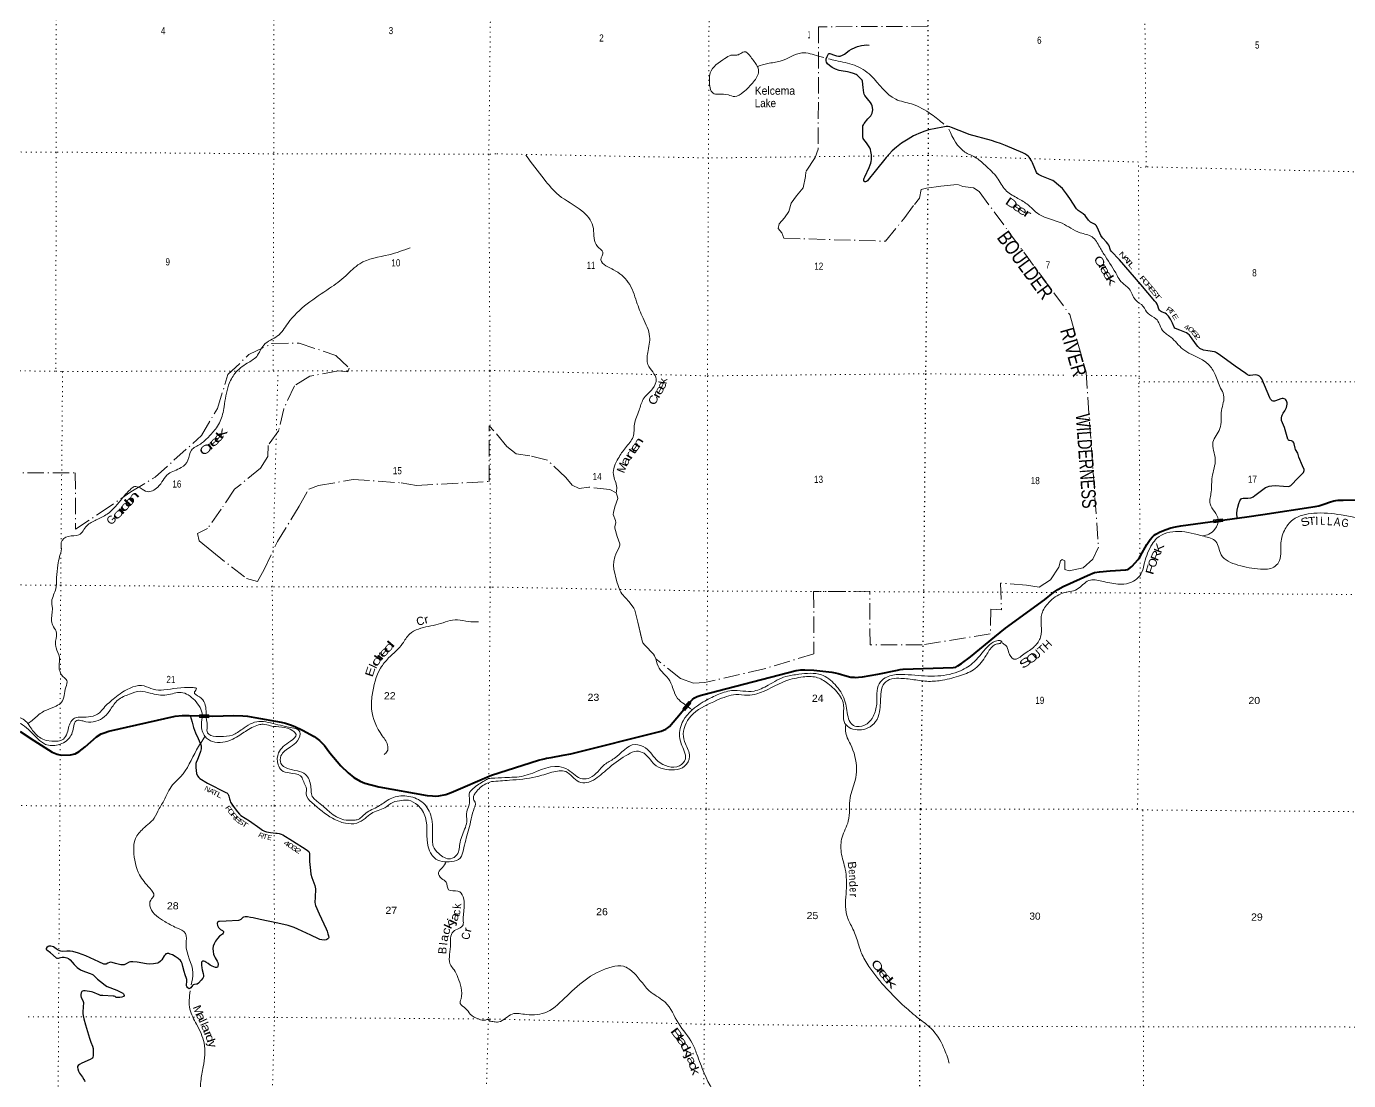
# Model space of a CAD drawing. Header units: feet. Extents: x -1048576 to 137166, y -268550 to 2097152.
# Drawn here: x -165346 to -132972, y 201414 to 227216 of the extents above; entities that cross this region are included whole.
import ezdxf
from ezdxf.enums import TextEntityAlignment as Align

# ---------------------------------------------------------------- set-up
doc = ezdxf.new("R2010")
doc.units = ezdxf.units.FT
doc.header["$LTSCALE"] = 80
doc.linetypes.add('DOT_DASHED', pattern=[7.7, 5, -1.2, 0.3, -1.2])
doc.linetypes.add('DOTTED', pattern=[1.5, 0.3, -1.2])
for name, color, linetype, lineweight in [('26', 7, 'Continuous', 40), ('29', 7, 'Continuous', 25), ('39', 7, 'Continuous', 13), ('44', 7, 'DOT_DASHED', 13), ('6', 7, 'DOTTED', 25), ('61', 7, 'Continuous', 13), ('7', 7, 'DOTTED', 13)]:
    doc.layers.add(name, color=color, linetype=linetype, lineweight=lineweight)
doc.layers.add('30', color=7, linetype='Continuous')
doc.layers.add('41', color=7, linetype='Continuous')

msp = doc.modelspace()

# ---------------------------------------------------------------- linework, layer by layer
at = {"layer": '26'}
for points in [[(-133437.06, 215568.66), (-133332.25, 215603.57), (-133287.04, 215615.12), (-133231.1, 215617.46), (-133100.39, 215616.93), (-132568.17, 215631.31)], [(-153960.49, 208887.83), (-152808.38, 209252.47), (-152666.2, 209289.79), (-152610.25, 209301.45), (-152496.04, 209324.78), (-152200.68, 209375.51), (-152014.71, 209409.91), (-149805.77, 209968.99), (-149744.42, 209990.66), (-149690.81, 210011.65), (-149641.86, 210044.3), (-149597.57, 210083.95), (-149417.54, 210292.62), (-149087.51, 210689.09), (-149038.15, 210739.34), (-148984.54, 210781.32), (-148921.61, 210816.3), (-148823.71, 210851.29), (-146498.48, 211447.42), (-146382.08, 211465.86), (-146284.18, 211470.53), (-146069.07, 211460.12), (-145625.79, 211410.22), (-145542.95, 211395.89), (-145470.69, 211374.9), (-145253.23, 211312.12), (-145156.02, 211290.94), (-145079.1, 211286.27), (-145033.65, 211282.78), (-144975.38, 211285.11), (-144872.3, 211298.75), (-144497.14, 211360.07), (-144015, 211461.4), (-143952.11, 211471.7), (-143877.52, 211483.36), (-143633.9, 211492.43), (-142650.09, 211523.49), (-142592.03, 211535.84), (-142543.08, 211561.5), (-142452.19, 211619.7), (-142229.85, 211784.45), (-141635.39, 212278.94), (-141374.6, 212483.93), (-140414.52, 213183.05), (-140194.14, 213363.96), (-140092.14, 213435.53), (-139961.78, 213510.51), (-139287.41, 213811), (-139246.02, 213827.37), (-139190.07, 213846.03), (-139071.52, 213864.77), (-138809.36, 213894.18), (-138426.29, 213915.11), (-138383.58, 213925.33), (-138350.95, 213941.65), (-138280.85, 213997.37), (-138127.03, 214166.38), (-138092.23, 214214.54), (-138066.59, 214254.19), (-137911.98, 214539.02), (-137828.84, 214657.69), (-137772.89, 214722.99), (-137728.61, 214760.31), (-137688.98, 214790.63), (-137588.75, 214841.94), (-137436.93, 214902.73), (-137320.7, 214939.9), (-137211.14, 214970.22), (-137081.82, 214994.39), (-135463.03, 215212.8), (-135069.07, 215268.25), (-133790.36, 215461.8), (-133697.29, 215482.18), (-133554.26, 215529.63), (-133437.06, 215568.66)], [(-165496.44, 209962.03), (-165169.05, 209740.75), (-164717.05, 209452.38), (-164594.77, 209401.01), (-164494.72, 209379.25), (-164269.97, 209385.92), (-164151.07, 209414.07), (-164055.37, 209466.3), (-163908.21, 209584.09), (-163634.89, 209829.03), (-163520.31, 209901.57), (-163446.36, 209927.69), (-163325.86, 209962.88), (-161707.64, 210335.23), (-161536.7, 210349.89), (-161364.96, 210347.9), (-160786.63, 210329.3), (-160266.54, 210353.31), (-160048.99, 210345.54), (-159933.71, 210333.03), (-159756.89, 210304.74), (-159108.12, 210187.41), (-159001.86, 210160.32), (-158877.83, 210124.38), (-158772.26, 210082.2), (-158585.53, 209991.11), (-158302.46, 209834.1), (-158167.61, 209737.17), (-158050.15, 209612.11), (-157917.2, 209439.57), (-157648.77, 209117.68), (-157469.42, 208943.97), (-157325.87, 208830.8), (-157177.97, 208739.4), (-157058.38, 208695.57), (-156714.19, 208607.36), (-155534.26, 208394.56), (-155400.98, 208380.3), (-155331.38, 208375.95), (-155244.38, 208380.3), (-155074.73, 208419.48), (-154945.39, 208468.71), (-153960.49, 208887.83)]]:
    msp.add_lwpolyline(points, dxfattribs=at)
at = {"layer": '29'}
for points in [[(-144859.01, 225723.15), (-144871.96, 225872.96), (-144880.55, 225897.23), (-144897.41, 225919.73), (-144959.95, 225985.93), (-145000.98, 226020.96), (-145032.7, 226037.81), (-145094.69, 226063.7), (-145172.76, 226090.86), (-145244.92, 226107.05), (-145399.77, 226126.59), (-145443.99, 226139.11), (-145533.78, 226170.15), (-145617.68, 226212.1), (-145682.18, 226255.7), (-145730.64, 226301.37), (-145758.42, 226341.38), (-145767.31, 226374.83), (-145762.47, 226421.34), (-145740.83, 226477.19), (-145713.91, 226528.72), (-145704.18, 226542.39), (-145688.68, 226554.76), (-145671.05, 226556.1), (-145562.51, 226515.66), (-145512.94, 226499.83), (-145460.26, 226490.18), (-145417.35, 226492.21), (-145364.72, 226509.87), (-145312.11, 226541.18), (-145196.98, 226628.75), (-145140.68, 226660.49), (-145056.88, 226699.66), (-144993.26, 226721.17), (-144900.92, 226746.77), (-144829.04, 226759.95), (-144780.02, 226764.55), (-144712.13, 226757.39)], [(-140071.56, 223331.46), (-140182.01, 223422.12), (-140211.31, 223441.57), (-140240.19, 223456.25), (-140480.1, 223550.32), (-140513.88, 223565.84), (-140564.65, 223593.05), (-140597.86, 223618.34), (-140617.2, 223642.13), (-140710.79, 223876.29), (-140734.98, 223926.28), (-140774.12, 223994.48), (-140791.72, 224017.85), (-140812.1, 224035.94), (-140848.38, 224062.61), (-140895.25, 224095.69), (-140951.26, 224125.78), (-141369.63, 224301.55), (-141490.66, 224350.09), (-141596.84, 224386.17), (-141717.07, 224423.78), (-142260.16, 224574.29), (-142318.17, 224594.3), (-142697.99, 224745.35), (-142735.91, 224759.31), (-142775.97, 224765.18), (-142821.74, 224764.91), (-142863.05, 224759.06), (-143122.04, 224711.77), (-143209.78, 224692.1), (-143276.32, 224675.28), (-143346.25, 224652.83), (-143496.33, 224594.02), (-143566.5, 224564.63), (-143626.3, 224535.61), (-143757.46, 224456.98), (-143917.21, 224355.25), (-144043.89, 224258.16), (-144145.08, 224169.51), (-144295.47, 224009.37), (-144567.13, 223674.22), (-144731.27, 223457.82), (-144750.32, 223436.89), (-144772.48, 223418.36), (-144797.08, 223411.45), (-144818.54, 223413.36), (-144840.03, 223430.87), (-144843.98, 223454.27), (-144842.07, 223475.73), (-144832.36, 223501.11), (-144818.25, 223536.42), (-144714.4, 223762.22), (-144684.73, 223825.19), (-144671.16, 223866.18), (-144660.77, 223906.36), (-144655.73, 223957.88), (-144656.99, 224075.82), (-144665.85, 224152.92), (-144678.38, 224201.43), (-144695.28, 224242.6), (-144777.59, 224365.07), (-144843.9, 224447.12), (-144855.78, 224475.77), (-144863.54, 224513.41), (-144869.51, 224579.72), (-144867.95, 224653.66), (-144862.09, 224782.59), (-144852.35, 224810.74), (-144831, 224843.12), (-144740.31, 224951.59), (-144669.46, 225030.68), (-144653.17, 225060.69), (-144640.31, 225095.11), (-144628.68, 225130.25), (-144624.36, 225177.12), (-144628.87, 225231.68), (-144636.75, 225272.62), (-144649.56, 225312.9), (-144675.92, 225356.43), (-144747.56, 225440.19), (-144818.64, 225527.81), (-144831.67, 225557.08), (-144842.17, 225592.13), (-144859.01, 225723.15)], [(-134531.93, 217808.94), (-134512.75, 217842.41), (-134491.37, 217885.37), (-134480.85, 217928.92), (-134475.93, 217969.27), (-134475.99, 218002.43), (-134480.71, 218025.8), (-134487.79, 218055.08), (-134507.35, 218078.45), (-134525.68, 218089.35), (-134550.3, 218101.77), (-134573.72, 218107.58), (-134599.9, 218107.13), (-134628.33, 218101.62), (-134762.5, 218050.14), (-134788.17, 218044.75), (-134815.48, 218044.7), (-134839.1, 218051.82), (-134862.34, 218071.92), (-134883.84, 218095.29), (-134900.05, 218121.78), (-135095.35, 218588.26), (-135116.96, 218621.52), (-135134.56, 218642.94), (-135156.3, 218658.22), (-135181.43, 218674.06), (-135210.7, 218681.81), (-135248.49, 218684.46), (-135382.33, 218669.78), (-135408.04, 218673.83), (-135442.84, 218691.12), (-135483.6, 218721.91), (-135747.77, 218903.29), (-136136.73, 219186.32), (-136202.65, 219230), (-136228.03, 219241.66), (-136254.3, 219249.44), (-136415.02, 219277.19), (-136523.5, 219295.71), (-136555.85, 219305.41), (-136583.17, 219315.11), (-136611.43, 219331.95), (-136665.22, 219381.27), (-136696.21, 219418.58), (-136842.84, 219625.65), (-136868.61, 219657.87), (-136905.74, 219692.91), (-136941.6, 219718.64), (-137103.48, 219784.75), (-137210.27, 219821.08), (-137227.46, 219831.87), (-137243.5, 219854.18), (-137281.2, 219954.15), (-137331.65, 220052.97), (-137378.25, 220123.8), (-137404.01, 220150.37), (-137431.37, 220175.67), (-137465.36, 220196.35), (-137551.27, 220232.55), (-137573.9, 220247.57), (-137599.29, 220268.98), (-137618.41, 220296.59), (-137652.21, 220399.57), (-137662.07, 220418.65), (-137685.47, 220456.08), (-137716.89, 220492.51), (-138056.74, 220897.57), (-138577.58, 221506.42), (-138784.1, 221717.99), (-138800.27, 221739.37), (-138811.5, 221766.71), (-138831.16, 221844.69), (-138841.82, 221865.42), (-138864.42, 221897.3), (-138902.69, 221939.42), (-138991.47, 222035.55), (-139018.69, 222073.15), (-139036.45, 222099.83), (-139122.9, 222283.32), (-139152, 222341.49), (-139167.6, 222358.98), (-139194.98, 222378.47), (-139294.56, 222427.05), (-139310.97, 222440.84), (-139337.56, 222471.83), (-139404.05, 222563.39), (-139422.72, 222584.57), (-139468.54, 222627.63), (-139519.73, 222665.42), (-139591.58, 222707.38), (-139609.18, 222723.89), (-139632.63, 222752.16), (-139794.55, 223002.45), (-139877.15, 223118.41), (-139951.17, 223213.77), (-139976.87, 223245.01), (-140071.56, 223331.46)], [(-135703.34, 215180.38), (-135703.66, 215302.41), (-135695.35, 215376.1), (-135682.48, 215446.8), (-135661.2, 215536.56), (-135633.78, 215604.84), (-135620.41, 215628.32), (-135600.5, 215650.53), (-135583.41, 215661.55), (-135555.75, 215667.72), (-135438.66, 215673.23), (-135366.92, 215675.61), (-135337.6, 215683.12), (-135310.4, 215699.13), (-135269.87, 215736.13), (-135005.39, 215930.15), (-134959.76, 215949.47), (-134913.97, 215960.44), (-134848.62, 215973.09), (-134770.41, 215977.47), (-134567.09, 215960.91), (-134448.26, 215954.27), (-134417.51, 215960.25), (-134389.26, 215977.19), (-134205.55, 216166.93), (-134077.52, 216301.37), (-134065.14, 216321.78), (-134057.38, 216343.25), (-134061.33, 216370.55), (-134098.15, 216461.27), (-134190.18, 216675.21), (-134204.42, 216740.89), (-134214.31, 216768.59), (-134227.93, 216793.52), (-134257.26, 216832.47), (-134270.79, 216858.63), (-134280.78, 216892.9), (-134301.91, 217000.6), (-134312.24, 217025.48), (-134325.93, 217046.91), (-134338.9, 217059.94), (-134364.99, 217072.19), (-134421.58, 217079.89), (-134435.24, 217083.76), (-134443.09, 217090.48), (-134450.88, 217101.29), (-134458.71, 217116.88), (-134526.24, 217340.56), (-134543.11, 217395.66), (-134613.83, 217572.57), (-134617.62, 217598.39), (-134615.74, 217637.4), (-134607.42, 217679.58), (-134599.67, 217700.98), (-134573.04, 217750.62), (-134533.99, 217806.97)], [(-161334.28, 210346.91), (-161292.07, 210183.11), (-161254.87, 210059.94), (-161205.53, 209928.8), (-161144.55, 209784.07), (-161073.65, 209633.05), (-161068.11, 209609.63), (-161063.96, 209578.5), (-161066.03, 209531.98), (-161084.71, 209466.44), (-161118.21, 209375.84), (-161161.49, 209273.45), (-161189.01, 209199.97), (-161196.77, 209171.76), (-161198.84, 209140.64), (-161196.77, 209076.31), (-161189.75, 209004.25), (-161180.17, 208928.97), (-161157.34, 208870.87), (-161125.48, 208829.18), (-161099.23, 208806.54), (-160909.03, 208694.85), (-160461.05, 208466.18), (-160441.41, 208453.75), (-160418.58, 208428.85), (-160400.13, 208402.16), (-160389.53, 208376.97), (-160375, 208306.42), (-160361.21, 208262), (-160345.95, 208229.63), (-160258.31, 208100.12), (-160177.86, 207990.99), (-160125.3, 207933.49), (-160096.93, 207905.9), (-159887.33, 207772.41), (-159627.75, 207588.61), (-159565.69, 207546.9), (-159518.57, 207519.41), (-159466.08, 207505.4), (-159372.7, 207488.8), (-159241.54, 207472.41), (-159206.69, 207470.12), (-159154.81, 207459.75), (-159111.18, 207445.07), (-159071.8, 207426.54), (-158830.86, 207284.99), (-158499.43, 207071.22), (-158461.7, 207046.79), (-158432.65, 207019.81), (-158420.62, 206996.69), (-158413.98, 206976.23), (-158411.97, 206772.5), (-158393.14, 206552.1), (-158378.71, 206463.67), (-158355.88, 206380.66), (-158334.32, 206318.64), (-158287.4, 206191.82), (-158278.06, 206145.78), (-158270.8, 206106.74), (-158276.09, 205895.52), (-158283.26, 205778.86), (-158278.05, 205732.12), (-158266.65, 205697.93), (-158178.99, 205495.67), (-158009.34, 205125.18), (-157986.51, 205067.08), (-157963.23, 205002.18)], [(-157963.23, 205002.18), (-157947.08, 204957.09), (-157943.08, 204918.97), (-157951.23, 204896.91), (-157968.24, 204879.21), (-157988.59, 204863.71), (-158011.14, 204856.03), (-158054.99, 204849.18), (-158113.1, 204855.41), (-158160.07, 204865.65), (-158198.18, 204880.31), (-158383.24, 204971.9), (-158702.19, 205118.78), (-158793.75, 205160.46), (-158865.81, 205187.27), (-158939.01, 205208.19), (-159194.53, 205263.76), (-159625.65, 205356.83), (-159791.9, 205394.94), (-159858.26, 205406.8), (-159930.94, 205417.77), (-159991.12, 205419.85), (-160029.4, 205414.94), (-160047.15, 205405.32), (-160096.95, 205355.52), (-160126.05, 205336.55), (-160152.98, 205330.61), (-160453.1, 205316.14), (-160622.62, 205308.1), (-160646.87, 205307.79), (-160659.32, 205301.56), (-160669.7, 205284.96), (-160674.16, 205260.9), (-160664.48, 205211.9), (-160657.92, 205190.72), (-160644.8, 205162.53), (-160621.97, 205135.55), (-160594.99, 205114.8), (-160549.4, 205086.4), (-160536.88, 205077.43), (-160524.43, 205060.83), (-160522.36, 205035.93), (-160528.86, 205019.31), (-160547.26, 204996.5), (-160615.34, 204944.71), (-160667.62, 204888.59), (-160712.92, 204828), (-160752.7, 204757.86), (-160776.4, 204704.41), (-160781.75, 204645.8), (-160773.65, 204569.15), (-160763.08, 204504.69), (-160744.4, 204446.58), (-160729.03, 204414.73), (-160680.07, 204338.68), (-160661.17, 204304.14), (-160651.02, 204259.82), (-160657.24, 204207.94), (-160670.06, 204187.31), (-160690.45, 204180.96), (-160717.42, 204183.04), (-160761, 204197.56), (-160798.46, 204212.59), (-160844.01, 204239.07), (-160895.7, 204275.46), (-160955.2, 204315.22), (-160980.97, 204328.3), (-161003.06, 204336.55), (-161026.62, 204336.6), (-161049.79, 204321.53), (-161059.83, 204307.55), (-161061.9, 204280.57), (-161061.97, 204235.05), (-161055.68, 204174.74), (-161042.56, 204121.59)], [(-161042.56, 204121.59), (-161022.46, 204036.36), (-161007.95, 203983.82), (-161010.33, 203955.35), (-161030.77, 203917.42), (-161068.85, 203869.99), (-161136.61, 203797.06), (-161163.87, 203775.41), (-161182.26, 203770.08), (-161232.07, 203763.85), (-161265.19, 203753.63), (-161279.79, 203741.03), (-161317.27, 203684.25), (-161342.05, 203664.25), (-161364.15, 203663.18), (-161385.63, 203674.62), (-161404.3, 203695.37), (-161419.28, 203716.96), (-161425.06, 203734.8), (-161416.76, 203859.31), (-161421.15, 203888.53), (-161427.13, 203915.34), (-161462.72, 204002.52), (-161485.24, 204081.35), (-161514.27, 204203.52), (-161535.04, 204278.5), (-161555.59, 204327.6), (-161576.54, 204355.28), (-161632.57, 204398.86), (-161703.84, 204448.19), (-161773.68, 204492.24), (-161823.24, 204511.59), (-161860.84, 204521.29), (-161903.63, 204521.59), (-161931.4, 204512.99), (-161952.15, 204494.31), (-161973.5, 204466.77), (-162032.26, 204371.32), (-162062.13, 204334.53), (-162110.63, 204298.54), (-162140.99, 204284.72), (-162232.34, 204267.15), (-162321.53, 204261.9), (-162403.63, 204269.24), (-162632.45, 204309.03), (-162744.86, 204322.08), (-162794.66, 204317.93), (-162829.98, 204309.73), (-162919.17, 204263.97), (-162952.38, 204249.44), (-162995.96, 204245.29), (-163037.09, 204248.11), (-163068.59, 204251.52), (-163163.27, 204281.41), (-163243.36, 204303.5), (-163280.25, 204309.62), (-163315.53, 204303.39), (-163350.53, 204289.93), (-163396.46, 204266.04), (-163425.8, 204261.47), (-163452.49, 204266.04), (-163577.53, 204321.61), (-163892.55, 204464.36), (-164072.97, 204533.74), (-164206.43, 204570.76), (-164278.41, 204583.54), (-164357.32, 204582.45), (-164456.87, 204573.17), (-164506.55, 204579.97), (-164566.86, 204604.29), (-164620.01, 204639.19), (-164687.42, 204685.2), (-164716.27, 204697.68), (-164749.47, 204705.98), (-164779.6, 204707.59), (-164799.28, 204703.9), (-164815.88, 204695.6), (-164845.05, 204668.8), (-164859.45, 204645.8), (-164860.13, 204628.81), (-164847, 204612.59), (-164757.34, 204545.63)], [(-164755.37, 204543.56), (-164621.33, 204419.28), (-164602.13, 204411.3), (-164583.3, 204408.28), (-164471.86, 204431.84), (-164419.52, 204434.13), (-164361.25, 204421.11), (-164317.84, 204400.93), (-164277.87, 204368.67), (-164179.84, 204255.34), (-164106.17, 204185.11), (-164025.75, 204126.54), (-163967.13, 204097.95), (-163897.99, 204075.04), (-163786.59, 204037.77), (-163742.13, 204018.84), (-163716.04, 204000.42), (-163603.96, 203898.49), (-163458.71, 203778.39), (-163414.25, 203742.61), (-163369.48, 203720.28), (-163130.88, 203624.83), (-162989.56, 203550.82), (-162973.12, 203535.59), (-162960.67, 203523.14), (-162952.37, 203498.24), (-162954.92, 203483.4), (-162971.05, 203469.19), (-163007.99, 203456.42), (-163058.21, 203446.36), (-163116.31, 203444.29), (-163147.34, 203445.64), (-163159.89, 203454.66), (-163174.42, 203471.26), (-163194.9, 203479.06), (-163224.22, 203483.71), (-163479.46, 203492.02), (-163533.1, 203497.26), (-163564.55, 203508.62), (-163720.18, 203575.02), (-163754.71, 203585.31), (-163906.95, 203608.22), (-163947.61, 203610.11), (-163973.35, 203606.15), (-163992.38, 203593.03), (-164008.63, 203564.65), (-164016.31, 203520.96), (-164016.93, 203485.79), (-164004.02, 203446), (-163962.98, 203375.81), (-163953.9, 203351.98), (-163950.53, 203321.86), (-163966.13, 203098.03), (-163967.13, 203056.24), (-163960.58, 202994.98), (-163944.3, 202927.58), (-163901.37, 202777.65), (-163802.45, 202452.43), (-163772.06, 202356.91), (-163732.63, 202255.23), (-163715.92, 202198.12), (-163709.81, 202159.77), (-163710.61, 202085), (-163709.81, 202020.74), (-163717.09, 201984.26), (-163730.56, 201964.71), (-163782.89, 201931.36), (-163986.75, 201837.37), (-164048.05, 201809.07), (-164080.89, 201779.09), (-164093.7, 201759.26), (-164097.85, 201734.36), (-164090.87, 201700.64), (-164070.88, 201645.13), (-164044.97, 201598.64), (-163974.8, 201500.1), (-163940.14, 201443.84), (-163927.69, 201414.78), (-163919.08, 201387.79)]]:
    msp.add_lwpolyline(points, dxfattribs=at)
at = {"layer": '39'}
msp.add_line((-164861.19, 209737.51), (-164728.67, 209719.85), dxfattribs=at)
msp.add_lwpolyline([(-150904.35, 215801.8), (-150871.49, 215698.46), (-150868.76, 215663.99), (-150940.95, 215455.23), (-150972.96, 215316.52), (-150975.68, 215272.81), (-150923.58, 215125.13), (-150914.35, 215077.62), (-150940.4, 214971.21), (-150940.95, 214934.02), (-150880.17, 214734.23), (-150818.83, 214549.89), (-150819.39, 214517.06), (-150829.69, 214472.79), (-150914.9, 214299.89), (-150940.41, 214232.81), (-150967, 214117.47), (-150972.97, 214019.98), (-150967, 213935.04), (-150888.85, 213622.32), (-150816.67, 213417.33), (-150793.34, 213370.4), (-150768.91, 213330.46), (-150584.94, 213135.86), (-150472.06, 212979.49), (-150449.79, 212931.93), (-150376.54, 212632.02), (-150281.03, 212215.06), (-150260.94, 212145.76), (-150250.08, 212126.21), (-150202.88, 212067.38), (-149994.49, 211850.21), (-149965.71, 211808.05), (-149935.12, 211735.3)], dxfattribs=at)
for points in [[(-139726.18, 284721.75), (-139786.61, 284683.23), (-139865.18, 284636.58), (-139935.68, 284589.96), (-139981.99, 284555.51), (-140024.23, 284506.92), (-140030.24, 284490.75), (-140030.24, 284490.75), (-140086.75, 284492.64)], [(-147449.13, 226247.32), (-147612.16, 226474.3), (-147772.46, 226598.31), (-147828.79, 226569.62), (-147913.25, 226524.57), (-147997.93, 226509.81), (-148094.81, 226509.09), (-148241.64, 226433.29), (-148604.57, 226079.23), (-148619.43, 225891.32), (-148530.51, 225581), (-148407.21, 225555.66), (-148158.84, 225541.35), (-148003.12, 225498.08), (-147795.95, 225604.62), (-147541.37, 225862.96), (-147417.95, 226116.3), (-147426.54, 226190.95), (-147449.13, 226247.32)], [(-147444.1, 226234.77), (-147195.22, 226309.79), (-146886.77, 226364.58), (-146357.31, 226568.42), (-145953.08, 226490.64), (-145818.32, 226455.01)], [(-145705.93, 226425.04), (-145530.45, 226378.68), (-145073.52, 226268.98), (-144668.07, 226011.49), (-144058.56, 225432.42), (-143676.29, 225318.13), (-143184.04, 225061.29), (-142879.6, 224824)], [(-142760.15, 224701.86), (-142368.35, 224142.47), (-142119.2, 224015.08), (-141873.64, 223821.03), (-141578.85, 223512.23), (-141374.95, 223212.86), (-141101.17, 223025.07), (-140849.83, 222871.45), (-140547.33, 222615.21), (-139986.72, 222397.24), (-139543.09, 222166.29), (-139253.77, 222067.46), (-139064.31, 221812.41), (-138925.51, 221587.27), (-138639.75, 221122.92), (-138541.81, 220968.16), (-138344.81, 220791.92), (-138193.64, 220528.5), (-138000.75, 220362.33), (-137882.48, 220187.52), (-137687.85, 220061.75), (-137526.43, 219776.19), (-137323.44, 219608.07), (-137032.82, 219319.44), (-136400.48, 218942.48), (-136237.32, 218697.32), (-136103.83, 218363.1), (-136030.01, 218194.02), (-136081.9, 217811.98), (-136125.31, 217371.44), (-136292.59, 217039.03), (-136235.22, 216619.43), (-136313.03, 216190.75), (-136334.75, 215825.08), (-136361.01, 215532.08), (-136161.22, 215145.51), (-136245.73, 214908.96), (-136392.26, 214788.73), (-136542.63, 214745.45)], [(-153120.24, 224062.74), (-152668.13, 223476.44), (-152308.17, 223083.32), (-151744.43, 222701.8), (-151475.42, 222326.18), (-151395.64, 221876.45), (-151324.42, 221792.17), (-151234.93, 221693.88), (-151278.05, 221505.76), (-151155.93, 221357.24), (-150967.53, 221257.67), (-150608.16, 220951.37), (-150407.1, 220476.3), (-150246.9, 220071.59), (-150086.42, 219628.53), (-150132.19, 219236.43), (-150128.12, 218937.6), (-149923.84, 218581.69), (-150015.1, 218348.79), (-150241.41, 218088.63), (-150342.54, 217823.35), (-150457.24, 217477.19), (-150493.48, 217167.96), (-150679.36, 216900.03), (-150855.23, 216642.26), (-150973.64, 216247.61), (-150893.19, 215931.35), (-150904.35, 215801.8)], [(-155950.91, 221798.32), (-156470.53, 221627.09), (-157186.18, 221408.3), (-157524.78, 221113.14), (-157926, 220806.14), (-158468.89, 220427.13), (-158947.72, 219946.91), (-159197.57, 219639.23), (-159535.79, 219416.72), (-159708.77, 219140.99), (-159939.74, 218972.49), (-160239.76, 218721.56), (-160394.62, 218437.67), (-160506.35, 217907.35), (-160603.05, 217550.54), (-160694.7, 217391.51), (-160889.64, 217164.32), (-161088.32, 216993.65), (-161305.07, 216843.26), (-161391.09, 216601.45), (-161555.53, 216416.5), (-161871.2, 216262.51), (-162131.23, 215938.74), (-162392.17, 215828.91), (-162559.24, 215918.47), (-162702.38, 215951.41), (-162779.32, 215903.32), (-162992.44, 215674.19), (-163369.89, 215280.3), (-163635.05, 215136.18), (-163867.9, 214993.93), (-164060.81, 214768.74), (-164325.41, 214733.61), (-164493.69, 214587.03), (-164490.45, 214431.6), (-164535.85, 214240.06), (-164575.28, 214030.34), (-164607.13, 213723.69), (-164634.93, 213421.07), (-164727.41, 213100.57), (-164713.73, 213013.72), (-164716.52, 212862.35), (-164703.98, 212555.51), (-164617.93, 212409.8), (-164631.29, 212167.66), (-164620.03, 212002.11), (-164538.43, 211777.7), (-164547.66, 211553.71), (-164448.05, 211298.95), (-164359.71, 211207.72), (-164382.76, 211042.32), (-164487.6, 210673.44), (-164619.29, 210579.17), (-164855.93, 210483.36), (-165094.9, 210329.03), (-165208.46, 210226.61), (-165323.72, 210146.74)], [(-126719.1, 207029.39), (-127126.39, 207551.44), (-127320.82, 207943.77), (-127678.1, 208239.98), (-127919.5, 208710.72), (-128149.5, 208989.7), (-128483.46, 209122.52), (-128761.69, 209370.86), (-128788.02, 209679.62), (-128730.96, 210190.94), (-128816.7, 210331.66), (-128987.02, 210443.48), (-129018.91, 210679.51), (-128986.32, 211227), (-129278.22, 211703.42), (-129457.63, 211964.6), (-129537.6, 212442.6), (-129748.19, 213129.63), (-129872.55, 213310.45), (-130143.32, 213352.87), (-130271.74, 213537.7), (-130567.78, 213733.4), (-131129.41, 214100.79), (-131721.15, 214738.56), (-132090, 214955.93), (-133151.79, 215261.06), (-133822.19, 215300.51), (-134335.8, 215139.19), (-134543.93, 214877.15), (-134632.37, 214527.15), (-134683.94, 214098.67), (-134800.22, 213982.7), (-135130.92, 213933.8), (-135682.64, 214032.7), (-136090.08, 214286.13), (-136219.45, 214608.27), (-136515.03, 214737.34), (-137135.52, 214855.92), (-137665.22, 214686.4), (-137777.65, 214545), (-137967.95, 214090.47), (-138032.96, 213855.74), (-138333.94, 213595.03), (-138624.41, 213566.63), (-139014.47, 213638.45), (-139329.45, 213652.27), (-139620.66, 213438.08), (-139973.26, 213344.59), (-140308.78, 213115.93), (-140482.49, 212838), (-140514.94, 212270.32), (-140658.71, 212043.08), (-140923.81, 211847.26), (-141165.22, 211728.35), (-141297.63, 211905.07), (-141357.2, 212056.08), (-141428.2, 212108.05), (-141475.44, 212166.71)], [(-181890.71, 213804.24), (-181899.07, 213708.96), (-181978.13, 213642.71), (-182168.39, 213538.62), (-182096.12, 213463.61), (-181843.63, 213498.8), (-181639.15, 213618.98), (-181063.09, 213775.83), (-180652.42, 213957.64), (-180375.69, 213996.76), (-180043.33, 213864.06), (-179897.46, 213578.82), (-179842.23, 213328.3), (-179858.88, 213231.49), (-179815.28, 213073.86), (-179764.85, 212676.02), (-179824.61, 212438.13), (-179943.25, 212133.89), (-179898.33, 211841.03), (-179654.35, 211521.38), (-179228.53, 211121.46), (-179061.09, 210977.44), (-178661.42, 210981.69), (-178191.13, 210981.58), (-178074.43, 210910.41), (-177849.8, 210630.87), (-177407.36, 210318.04), (-177071.16, 210138.49), (-176258.62, 209973.31), (-175979.84, 210020.95), (-175839.95, 210141.42), (-175742.22, 210306.48), (-175567.72, 210483.31), (-175441.52, 210688.61), (-175528.75, 210995.79), (-175754.24, 211107.82), (-176022.75, 211096.92), (-176202.05, 211162.32), (-176368.62, 211348.76), (-176327.51, 211491.88), (-176179.24, 211672.86), (-175944.15, 211857.48), (-175624.96, 211910.53), (-175122.15, 211954.69), (-174876.99, 211743.67), (-174785.51, 211476.84), (-174674.46, 211484.41), (-174354.51, 211686.82), (-174214.27, 211873.89), (-174070.6, 211943.88), (-173870.68, 211963.16), (-173292.61, 212117.98), (-172818.4, 212487.21), (-172514.36, 212736.11), (-172458.94, 212913.48), (-172490.22, 213111.42), (-172429.46, 213151.51), (-172250.29, 213059.87), (-171939.25, 212707.28), (-171931.78, 212590.18), (-172004.6, 212560.23), (-172220.99, 212478.46), (-172349.18, 212279.22), (-172365.08, 211934.16), (-172222.76, 211743.79), (-172004.12, 211476.38), (-171535.42, 211320.88), (-171135.66, 211238.28), (-170701.56, 211216.19), (-170184.5, 211282.47), (-169898.17, 211226.69), (-169710.4, 211237.95), (-169368.98, 211296.96), (-169086.82, 211216.97), (-168887.91, 211038.45), (-168757.68, 210850.16), (-168681.13, 210821.56), (-168597.01, 210694.02), (-168085.33, 210151.55), (-167813.75, 209990.71), (-167366, 209864.98), (-166961.12, 210097.28), (-166549.03, 210162.02), (-166276.42, 210185.01), (-165727.14, 210237.02), (-165445.14, 210124.74), (-165071.93, 209783.15), (-164880.45, 209641.82), (-164567.64, 209632.34), (-164276, 209824.78), (-164181.54, 210137.2)], [(-181890.71, 213804.24), (-181807.82, 213789.28), (-181662.49, 213790.65), (-181201.91, 213863.24), (-180892.35, 214007.17), (-180678.05, 214074.82), (-180536.59, 214108.49), (-180421.45, 214126.14), (-180237.62, 214155.58), (-180062.26, 214108.37), (-179867.67, 213875.38), (-179745.34, 213329.88), (-179732.19, 213140.09), (-179646.31, 212962.09), (-179611.66, 212634.96), (-179648.65, 212507.98), (-179657.17, 212421.22), (-179696.14, 212300.3), (-179818.44, 212068.74), (-179795.38, 211842.59), (-179580.48, 211582.24), (-179132.93, 211147.54), (-179034.37, 211072.18), (-178729.5, 211088.97), (-178081.63, 211079.98), (-177938.93, 210962.28), (-177611.86, 210585.39), (-176884.32, 210147.19), (-176706.11, 210092.86), (-175979.14, 210158.2), (-175922.21, 210238.67), (-175840.73, 210381.61), (-175690.68, 210516.16), (-175568.86, 210654.87), (-175545.94, 210794.04), (-175613.95, 210913.42), (-175767.01, 210980.72), (-176084.03, 210955.92), (-176287.12, 211104.17), (-176459.65, 211308.8), (-176443.71, 211661.94), (-176305.29, 211887.37), (-176113.07, 211979.35), (-175791.81, 212042.48), (-175101.4, 212063.58), (-174835.97, 211870.64), (-174734.41, 211601.74), (-174682.06, 211577.29), (-174516.06, 211671.4), (-174347.41, 211888.62), (-174158.74, 212075.47), (-174049.54, 212115.34), (-173867.97, 212098.38), (-173474.15, 212141), (-173085.22, 212411.72), (-172844.1, 212592.28), (-172655.91, 212684.28), (-172560.18, 212853.38), (-172579.06, 213105.76), (-172521.85, 213240.73), (-172370.45, 213244.08), (-172105.16, 213022.89), (-171859.22, 212569.67), (-171982.9, 212463.25), (-172231.64, 212369.52), (-172299.15, 212196.24), (-172256.07, 211937.7), (-172015.14, 211688.36), (-171444.17, 211381.73), (-171044.41, 211333.92), (-170268.57, 211420.1), (-170062.88, 211382.84), (-169837.26, 211297.05), (-169533.92, 211408.71), (-169178.91, 211362.7), (-168911.29, 211202.04), (-168706.76, 210940.75), (-168537.9, 210806.78), (-168341.4, 210553.6), (-167668.19, 210025.49), (-167509.59, 209975.5), (-167290.27, 210068.49), (-166942.21, 210242.51), (-166788.57, 210288.24), (-166399.17, 210258.22), (-166180.98, 210297.6), (-165621.73, 210325.35), (-165430.31, 210261.92), (-165215.32, 210013.54), (-165030.65, 209817.93), (-164861.19, 209737.51)], [(-156590.03, 209394.47), (-156510.91, 209472.82), (-156496.19, 209587.8), (-156634.08, 209854.85), (-156895.17, 210501.89), (-156879.26, 210846.96), (-156673.99, 211512.08), (-156476.94, 211757.43), (-156136.04, 212109.1), (-155969.34, 212338.44), (-155744.64, 212466.6), (-155263.65, 212583.51), (-154792.8, 212692.39), (-154522.54, 212650.8), (-154276.32, 212645.65)], [(-153962.95, 208814.92), (-153633.74, 208831), (-153167.74, 208870.81), (-152301.36, 209099.36), (-152082.82, 209020.21), (-151730.09, 208798.67), (-151548.62, 208826.27), (-151187.49, 209148.01), (-150954.37, 209297.15), (-150439.98, 209640.21), (-150185.07, 209555.27), (-149882.13, 209234.42), (-149358.55, 209119.16), (-149210.32, 209285.85), (-149241.93, 209479.47), (-149353.33, 209832.03), (-149265.16, 210220.4), (-148773.78, 210680.42), (-148435.85, 210852.55), (-148079.3, 210958.18), (-147530.2, 210948.12), (-147184.01, 211092.04), (-146749.46, 211303.26), (-146430.92, 211358.12), (-145881.81, 211346.04), (-145545.1, 211106.22), (-145312.41, 210728.3), (-145226.84, 210316.99), (-145153.03, 210149.93), (-145023.39, 210082.24), (-144761.41, 210144.76), (-144611.28, 210327.61), (-144526.54, 210629.13), (-144465.37, 211128.36), (-144316.99, 211272.83), (-144006.7, 211353.89), (-143671.55, 211342.24), (-143031.52, 211316.69), (-142471.26, 211446.05), (-142139.71, 211664.58), (-141765.07, 212077.29), (-141547.79, 212181.88), (-141479.09, 212170.28), (-141488.87, 212125.78), (-141567.45, 212105), (-141672.06, 212053.74), (-141848.11, 211822.23), (-142116.36, 211497.15), (-142470.45, 211326.91), (-142911.73, 211214.6), (-143254.67, 211185.8), (-143614.23, 211225.54), (-143983.86, 211261.17), (-144209.74, 211233.24), (-144366.24, 211096.78), (-144425.24, 210868.16), (-144456.63, 210441.84), (-144551.86, 210198.82), (-144740.54, 210043.95), (-144952.15, 209995.93), (-145304.45, 210154.87), (-145340.33, 210382.79), (-145348.34, 210669.48), (-145438.39, 210850.55), (-145722.91, 211133.17), (-146010.59, 211286.52), (-146329.54, 211292.24), (-146752.77, 211196.21), (-147461.12, 210881.99), (-147693, 210845.95), (-147971.66, 210862.05), (-148436.97, 210721.29), (-149020.06, 210389.83), (-149262.98, 209901.36), (-149210.83, 209655.39), (-149109.83, 209349.2), (-149229.29, 209108.01), (-149478.98, 209019.32), (-149974.46, 209159.02), (-150222.53, 209423.74), (-150406.56, 209474.88), (-150613.94, 209398.62), (-151069.96, 209080.22), (-151413.21, 208801.02), (-151628.54, 208706.54), (-151818.43, 208729.36), (-152139.03, 208975.36), (-152478.02, 208958.71), (-152870.86, 208846.76), (-153520.25, 208765.21), (-153961.42, 208730.67)], [(-149935.12, 211735.3), (-149853.26, 211506.41), (-149702.75, 211339.92), (-149566.18, 211145.05), (-149510.66, 210996.03), (-149402.13, 210768.65), (-149241.74, 210632.52), (-149040.07, 210486.38)], [(-164728.67, 209719.85), (-164441.8, 209769.02), (-164348.15, 209924.01), (-164237.6, 210226.26), (-164148.45, 210292.46), (-164009.09, 210309.99), (-163560.48, 210410.9), (-163454.9, 210531.53), (-163183.16, 210778.56), (-163006.87, 210910.97), (-162461.07, 211071.99), (-162243.49, 210992.29), (-161985.22, 210974.98), (-161260.31, 211032.25), (-161183.73, 211009.71), (-161230.58, 210925.15), (-161112.11, 210805.53), (-160946.39, 210455.61), (-160937.46, 210245.01), (-160917.91, 210071.13), (-160914.8, 209926.66), (-160830.35, 209863.71), (-160592.31, 209836.4), (-160301.48, 209871.41), (-160058.51, 210017.65), (-159651.84, 210205.54), (-159427.93, 210180.31), (-158929.96, 210067.05), (-158652.04, 209946.71), (-158711.69, 209729), (-158882.01, 209580.41), (-159113.24, 209359.44), (-159114.18, 209177.8), (-158953.33, 209055.97), (-158510.07, 208902.59), (-158384.34, 208623.49), (-158329.29, 208338.66), (-158234.86, 208255.48), (-157571.13, 207798.35), (-157345.12, 207787.24), (-157250.21, 207796.9), (-157037.46, 207955.39), (-156731.81, 208123.55), (-156476.63, 208289.92), (-156318.84, 208357.83), (-155935.33, 208360.14), (-155591.15, 208170.88), (-155423.44, 207814.89), (-155402.02, 207269.84), (-155386.49, 207150.69), (-155251.77, 206970.61), (-154962.19, 206841.98), (-154806.26, 206942.2), (-154725.96, 207248.62), (-154598.96, 207609.33), (-154559.67, 207792.82), (-154573.02, 207944.26), (-154521.66, 208117.6), (-154496.49, 208303.18), (-154507.97, 208424.33), (-154406.34, 208563.14), (-154130.85, 208753.63), (-154029.67, 208803.64), (-153961.02, 208815.25)], [(-164181.54, 210137.2), (-164112.44, 210229.73), (-163991.37, 210223.13), (-163888.57, 210196.42), (-163433.78, 210321.52), (-163289.58, 210494.45), (-163102.67, 210729.75), (-162825.42, 210871.8), (-162556.6, 210943.25), (-162318.66, 210897.77), (-161905.11, 210853.52), (-161559.64, 210914.52), (-161225.58, 210721.27), (-161039.57, 210358.04), (-161061.13, 210123.1), (-160973.8, 209836.1), (-160790.76, 209712.16), (-160293.92, 209770.46), (-160119.82, 209870.59), (-159984.13, 209960.8), (-159660.35, 210120.81), (-159551.28, 210136.46), (-159371.84, 210097.3), (-158825.46, 209977.77), (-158745.18, 209888.6), (-158877.23, 209723.7), (-159173.41, 209434.39), (-159184.99, 209145.82), (-159096.89, 209008.18), (-158909.51, 208942.74), (-158635.37, 208870.86), (-158513.51, 208626.09), (-158495.51, 208593.72), (-158496.4, 208420.15), (-158354.13, 208219.69), (-157849.49, 207833.92), (-157537.25, 207713.43), (-157258.7, 207716.21), (-157054.24, 207832.35), (-156900.23, 207950.73), (-156570.49, 208092.55), (-156378.08, 208220.85), (-156155.8, 208270.31), (-155994.31, 208273.61), (-155764.82, 208155.51), (-155576.64, 207853.93), (-155507.69, 207133.07), (-155423.4, 206941.26), (-155365.73, 206870.05), (-154932.26, 206775.24), (-154721.9, 206861.08), (-154646.19, 207060.56), (-154590.49, 207294.43), (-154469.07, 207748.01), (-154401.02, 208028.25), (-154359.63, 208225.86), (-154389.64, 208278.47), (-154389.05, 208391.5), (-154344.27, 208465.98), (-154098.96, 208674.77), (-153961.42, 208730.67)], [(-145282.08, 210123.97), (-145291.03, 209963.13), (-145169.78, 209646.99), (-145020.28, 209038.25), (-145052.71, 208761.36), (-145176.96, 208336.38), (-145221.5, 207764.57), (-145374.21, 207367.65), (-145393.88, 206997.96), (-145296.19, 206584.72), (-145270.39, 206059.88), (-145256.15, 205452.16), (-145129.03, 205164.33), (-144991.37, 204809.95), (-144880.18, 204489.7), (-144690.28, 204170.03), (-143842.11, 203225.2), (-143499, 202934.94), (-143194.55, 202688.82), (-142886.58, 202224.63), (-142748.7, 201837.94)], [(-160974.86, 209837.6), (-161179.35, 209508.04), (-161574.32, 208847.81), (-161767.09, 208650.88), (-161981.01, 208264.33), (-162127.65, 208008.66), (-162253.93, 207789.23), (-162337.05, 207716.95), (-162487.12, 207580.38), (-162678.11, 207337.02), (-162717.96, 207044.54), (-162575.71, 206446.47), (-162325.08, 206122.4), (-162227.14, 205936.27), (-162304.37, 205831.67), (-162309.4, 205639.95), (-161959.9, 205307.36), (-161672.06, 205154.69), (-161450.74, 205016.44), (-161437.97, 204751.98), (-161270.02, 204050.86), (-161314.56, 203760.97)], [(-155069.32, 206771.82), (-155161.09, 206628.94), (-155254.56, 206508.26), (-155182.66, 206360.6), (-155068.07, 206271.27), (-155012.51, 206085.33), (-154780.58, 206049.97), (-154627.06, 205679.92), (-154651.02, 205338.93), (-154653.61, 205227.94), (-154892.64, 205061.49), (-154963.17, 204692.46), (-154953.45, 204228.19), (-154873.24, 204124.9), (-154781.36, 203936.78), (-154705.34, 203413.68), (-154724.11, 203296.7), (-154593.5, 203181.07), (-154481.19, 203041.29), (-154263.84, 202917.19), (-154104.49, 202896.29), (-154040.67, 202911.24), (-154003.73, 202871.03)], [(-154003.73, 202871.03), (-153895.9, 202851.95), (-153782.58, 202850.6), (-153450.83, 203040.86), (-153101.56, 203029.32), (-152597.4, 203097.67), (-152109.59, 203489.01), (-151006.28, 204195.88), (-150727.82, 204210.06), (-150476.46, 204052.4), (-150045.23, 203568.93), (-149704.49, 203329.14), (-149382.06, 202816.6), (-149041.62, 202326.4), (-148930.82, 202062.69), (-148749.99, 201593.52), (-148244.22, 200835.97), (-147873.61, 200654.96), (-147628.88, 200878.9), (-147431.59, 200955.08), (-147141.76, 200781.55), (-146390.72, 200167.18), (-145730.26, 199515.79), (-145421.81, 199275.75), (-145233.66, 199212.53)], [(-161337, 203610.32), (-161343.22, 203161.1), (-161179.62, 202791), (-160998.3, 202334.04), (-161017.44, 201752.85), (-161075.79, 201395.86), (-161074.17, 200925.58), (-161027.82, 200519.69), (-160809.56, 199788.06), (-160664.35, 199373.64), (-160204.93, 198830.65), (-160061.43, 198474.78), (-159819.7, 197989.28), (-159654.79, 197873.49), (-159367.68, 197577.52), (-159067.67, 197041.3), (-158752.42, 196723), (-158126.63, 196346.78), (-157704.72, 195965.43), (-157261.55, 195793.88), (-156914.68, 195735.8), (-156398.39, 195652.74), (-156074.54, 195435.31), (-155796.79, 195282.68), (-155517.08, 195115.91), (-155220.63, 194674.58), (-154760.29, 194309.2), (-154357.99, 194040.96), (-154186.95, 193937.25), (-154064.57, 193829.34)]]:
    msp.add_spline(points, degree=3, dxfattribs=at)
at = {"layer": '44'}
for points in [[(-143276.06, 227219.26), (-145950.07, 227206.3), (-145957.64, 224209.41), (-146029.31, 224007.07), (-146261.73, 223660.44), (-146273.24, 223539.21), (-146324.38, 223264.28), (-146488.92, 223071.52), (-146623.24, 222887), (-146678.76, 222684.74), (-146784.96, 222528.65), (-146913.41, 222382.53), (-146939.1, 222269.3), (-146851.82, 222166.8), (-146802.72, 222031.77), (-144307.9, 221958.91), (-143862.55, 222508.67), (-143601.89, 222857.47), (-143479.53, 223009.61), (-143438.18, 223221.89), (-143303.13, 223254.95), (-142952.21, 223305.39), (-142542.73, 223348.07), (-142415.35, 223300.32), (-142152.83, 223267.46), (-142019.18, 223175.31), (-139798.61, 220162.63), (-139400.22, 218755.3), (-139094.76, 214473.79), (-139236.61, 214180.18), (-139471.69, 213964.8), (-139810.37, 213888.18), (-139921.53, 213921.89), (-139916.01, 214030.97), (-139918.53, 214133.95), (-139981.27, 214169.95), (-140021.46, 214135.39), (-140067.12, 213979.64), (-140271.47, 213671.54), (-140549.11, 213494.3), (-140856.09, 213539.02), (-141498.13, 213591.97), (-141468.69, 212935.82), (-141729.1, 212948.5), (-141744.32, 212346.62), (-143410.03, 212078.8), (-144687.53, 212079.73), (-144697.09, 213379.53), (-146071.24, 213388.22), (-146062.85, 211857.96), (-147282.05, 211491.67), (-148731.48, 211156.41), (-149011.92, 211138.68), (-149331.37, 211258.06), (-149935.12, 211735.3)], [(-167164.81, 216292.66), (-164151.33, 216292.82), (-164142.49, 214907.43), (-163544.56, 215306.39), (-162792.5, 215823.68), (-162190.73, 216184.44), (-161058.31, 217205.67), (-160671.07, 217866.43), (-160412.22, 218692.32), (-159898.62, 219185.95), (-159331.66, 219456.29), (-158665.1, 219465.05), (-157767.93, 219157.67), (-157446.4, 218849.41), (-157475.12, 218765.01), (-157707.29, 218783.56), (-158404.79, 218654.23), (-158785.73, 218421.73), (-159045.21, 217859.24), (-159169.23, 217322.63), (-159429.69, 216957.19), (-159437.18, 216685.76), (-159614.38, 216404.61), (-160249.29, 215887.09), (-160577.05, 215399.13), (-160910.78, 214927.27), (-161155.81, 214807.1), (-161118.41, 214622.05), (-160808.71, 214368.1), (-159955.85, 213700.89), (-159689.63, 213627.99), (-159528.53, 213919.23), (-159195.65, 214612.27), (-158668, 215471.81), (-158431.49, 215891.59), (-158192.7, 215979.59), (-157347.68, 216124.73), (-156174.61, 216046.03), (-155795.24, 215980.95), (-155177.02, 216015.94), (-154013.32, 216076), (-154018.25, 217437.25), (-153902.49, 217321.17)], [(-150904.35, 215801.8), (-151057.29, 215882.99), (-151578.25, 215938.64), (-151814.23, 215909.04), (-151982.13, 215988.88), (-152140.46, 216175.8), (-152588.54, 216599.39), (-153018.94, 216708.05), (-153358.22, 216754.62), (-153587.14, 216933.06), (-153902.49, 217321.17)], [(-150904.35, 215801.8), (-150871.49, 215698.46), (-150868.76, 215663.99), (-150940.95, 215455.23), (-150972.96, 215316.52), (-150975.68, 215272.81), (-150923.58, 215125.13), (-150914.35, 215077.62), (-150940.4, 214971.21), (-150940.95, 214934.02), (-150880.17, 214734.23), (-150818.83, 214549.89), (-150819.39, 214517.06), (-150829.69, 214472.79), (-150914.9, 214299.89), (-150940.41, 214232.81), (-150967, 214117.47), (-150972.97, 214019.98), (-150967, 213935.04), (-150888.85, 213622.32), (-150816.67, 213417.33), (-150793.34, 213370.4), (-150768.91, 213330.46), (-150584.94, 213135.86), (-150472.06, 212979.49), (-150449.79, 212931.93), (-150376.54, 212632.02), (-150281.03, 212215.06), (-150260.94, 212145.76), (-150250.08, 212126.21), (-150202.88, 212067.38), (-149994.49, 211850.21), (-149965.71, 211808.05), (-149935.12, 211735.3)]]:
    msp.add_lwpolyline(points, dxfattribs=at)
at = {"layer": '6'}
for points in [[(-143284.84, 229765.63), (-143266.08, 224071.2), (-143330.37, 218713.38), (-143378.65, 213375.88), (-143408.85, 211336.34)], [(-143410.84, 211201.6), (-143457.35, 208060.36), (-143481.54, 202743.23), (-143455.53, 197462.82)]]:
    msp.add_lwpolyline(points, dxfattribs=at)
at = {"layer": '61'}
for p, q in [((-136282.32, 215135.65), (-136056.89, 215164.39)), ((-136056.89, 215164.39), (-136048.27, 215096.76)), ((-149273.15, 210515.06), (-149129.16, 210690.87)), ((-149129.16, 210690.87), (-149076.42, 210647.66)), ((-161104.43, 210372.64), (-160877.33, 210364.22)), ((-160877.33, 210364.22), (-160879.86, 210296.1))]:
    msp.add_line(p, q, dxfattribs=at)
for points in [[(-136048.27, 215096.76), (-136273.69, 215068.03), (-136282.32, 215135.65)], [(-149076.42, 210647.66), (-149220.41, 210471.86), (-149273.15, 210515.06)], [(-160879.86, 210296.1), (-161106.95, 210304.51), (-161104.43, 210372.64)]]:
    msp.add_lwpolyline(points, dxfattribs=at)
for points in [[(-136063.81, 215155.44), (-136273.37, 215128.72), (-136266.76, 215076.97), (-136057.21, 215103.68)], [(-149261.89, 210516.17), (-149128.04, 210679.61), (-149087.67, 210646.53), (-149221.52, 210483.11)], [(-161098.65, 210312.2), (-161096.73, 210364.34), (-160885.62, 210356.52), (-160887.55, 210304.39)]]:
    msp.add_lwpolyline(points, close=True, dxfattribs=at)
at = {"layer": '7'}
for p, q in [((-137927.22, 223777.6), (-137979.98, 229722.17)), ((-138106.44, 221145.16), (-138115.75, 223897.36)), ((-139633.66, 218677.95), (-138104.18, 218663.29)), ((-158084.83, 208136.89), (-156709.6, 208134.39)), ((-156505.36, 208134.02), (-155747.12, 208132.64)), ((-155560.28, 208132.3), (-154521.77, 208130.42))]:
    msp.add_line(p, q, dxfattribs=at)
for points in [[(-164624.09, 230029.94), (-164616.08, 224138.37), (-164629.54, 218779.74)], [(-159279.33, 230023.96), (-159291.68, 224098.17), (-159306.95, 218779.91)], [(-153957.03, 229967.63), (-154023.62, 224090.52), (-153996.43, 218788.22), (-153991.39, 213494.09), (-154027.9, 208802.34)], [(-148620.36, 229865.39), (-148646.84, 223996.96), (-148668.91, 218663.69), (-148669.23, 213397.22), (-148685.27, 210732.06)], [(-153855.89, 224097.62), (-154023.62, 224090.52), (-159291.68, 224098.17), (-164616.08, 224138.37), (-169944.59, 224164.46), (-175020.83, 224183.35)], [(-138115.75, 223897.36), (-143268.02, 224059.06), (-148646.84, 223996.96), (-153855.89, 224097.62)], [(-123085.05, 223908.64), (-127279.29, 223713.19), (-127388.22, 223702.28), (-132599.64, 223659.6), (-132722.75, 223656.66), (-137927.22, 223777.6), (-138115.28, 223757.79)], [(-138138.61, 208053.36), (-138073.88, 213346.56), (-138104.9, 218471.87), (-138097.97, 218639.53), (-138105.96, 221001.83)], [(-184667.54, 219029.83), (-180222.95, 218965.22), (-175029.64, 218945.8), (-169929.77, 218816.2), (-169709.84, 218801.08), (-164629.54, 218779.74), (-164462.06, 218770.91), (-159306.95, 218779.91), (-159187.82, 218787.45), (-153996.43, 218788.22), (-153892.37, 218792.17)], [(-164462.06, 218770.91), (-164507.17, 213537.55), (-164520.98, 209757.07)], [(-159297.49, 210157), (-159328.09, 213498.01), (-159187.82, 218787.45)], [(-153892.37, 218792.17), (-148668.91, 218663.69), (-143330.37, 218713.38), (-139861.85, 218680.14)], [(-138103.16, 218513.86), (-132723.92, 218515.39), (-128290.74, 218541.54)], [(-153929.85, 213493.72), (-153991.39, 213494.09), (-159328.09, 213498.01), (-164507.17, 213537.55), (-169807.36, 213575.62), (-175051.15, 213591.24), (-179797.79, 213632.72)], [(-153929.85, 213493.72), (-148669.23, 213397.22), (-143378.65, 213375.88), (-138073.88, 213346.56), (-132742.83, 213311.38), (-132611.56, 213300.24), (-127419.83, 213272.1), (-123144.24, 213150.05)], [(-148685.99, 210612.62), (-148701.36, 208059.84), (-148748.1, 202793.03), (-148786.48, 197483.87)], [(-159422.14, 197583.82), (-159273.35, 202960.01), (-159278.99, 208137.08), (-159296.77, 210078.71)], [(-164521.4, 209641.86), (-164526.89, 208138.58), (-164561.56, 202973.8), (-164581.04, 197623.27)], [(-154028.69, 208701.27), (-154033.14, 208129.53), (-154033.73, 202920.19), (-154186.28, 197596.5)], [(-176019.28, 208205.07), (-175117.36, 208180.37), (-169796.86, 208166.42), (-164526.89, 208138.58), (-160529.31, 208138.92)], [(-160320.73, 208138.94), (-159264.85, 208139.03), (-158271.68, 208137.23)], [(-154374.03, 208130.15), (-154033.14, 208129.53), (-153965.73, 208126.23)], [(-123173.53, 207828.55), (-127342.09, 207806.29), (-127457.23, 207819.57), (-132601.51, 207993.46), (-138013.36, 208038.14), (-138138.61, 208053.36), (-143457.35, 208060.36), (-148701.36, 208059.84), (-153965.73, 208126.23)], [(-137981.27, 197442.84), (-137997.24, 202729.38), (-138013.36, 208038.14)], [(-161227.91, 202965.11), (-164561.56, 202973.8), (-165321.04, 202977.03)], [(-154001.53, 202920.37), (-154033.73, 202920.19), (-159273.35, 202960.01), (-160875.95, 202964.19)], [(-154001.53, 202920.37), (-148748.1, 202793.03), (-143481.54, 202743.23), (-137997.24, 202729.38), (-132642.18, 202724.67), (-127341.19, 202656.96), (-123201.72, 202703.61)]]:
    msp.add_lwpolyline(points, dxfattribs=at)

# ---------------------------------------------------------------- texts
at = {"layer": '30'}
for s, rotation, width, p in [('N', 314.308, 1.65, (-138543.56, 221573.85)), ('A', 311.729, 1.75, (-138466.94, 221484.6)), ('T', 310.545, 1.85, (-138408.59, 221416.11)), ('L', 310.545, 1.9, (-138330.87, 221325.52)), ('F', 310.545, 1.8, (-138046.78, 220993.61)), ('O', 310.545, 1.45, (-137978.62, 220913.68)), ('R', 309.997, 1.5, (-137903.84, 220823.94)), ('E', 309.997, 1.65, (-137830.04, 220736.07)), ('S', 309.997, 1.65, (-137763.4, 220653.7)), ('T', 309.997, 1.85, (-137692.98, 220563.94)), ('R', 326.387, 1.35, (-137388.39, 220226.17)), ('E', 301.443, 1.4, (-137266.39, 220077.64)), ('4', 337.785, 1.3, (-136959.29, 219798.48)), ('0', 328.192, 1.7, (-136860.1, 219743.98)), ('5', 314.54, 2.05, (-136774.44, 219656.16)), ('2', 305.303, 1.7, (-136725.98, 219587.25)), ('N', 332.958, 1.15, (-160942.33, 208498.53)), ('A', 332.958, 1.3, (-160836.64, 208443.41)), ('T', 332.958, 1.45, (-160748.58, 208399.32)), ('L', 332.958, 1.45, (-160645.84, 208345.7)), ('F', 304.086, 1.55, (-160444.65, 208036.45)), ('O', 304.086, 1.3, (-160386.63, 207955.99)), ('R', 307.24, 1.45, (-160308.82, 207851.41)), ('E', 316.497, 1.75, (-160207.79, 207753.51)), ('S', 327.508, 1.4, (-160118.52, 207694.37)), ('T', 327.508, 1.6, (-160027.98, 207630.38)), ('R', 329.741, 1.25, (-159621.95, 207359.75)), ('T', 344.097, 1.15, (-159515.97, 207329.28)), ('E', 347.877, 0.95, (-159404.65, 207302.76)), ('4', 329.566, 1.55, (-159003.55, 207166.08)), ('0', 329.566, 1.65, (-158906.18, 207108.88)), ('3', 327.178, 1.6, (-158816.47, 207049.62)), ('2', 327.178, 1.6, (-158725.94, 206991.24))]:
    msp.add_text(s, height=120, rotation=rotation, dxfattribs=dict(at, width=width)).set_placement(p, align=Align.CENTER)
msp.add_text('T', height=120, rotation=314.113, dxfattribs=at).set_placement((-137343.31, 220185.99), align=Align.CENTER)
at = {"layer": '41'}
for s, width, p in [('Kelcema', 0.95, (-147512.99, 225543.75)), ('Lake', 0.9, (-147512.99, 225239.73))]:
    msp.add_text(s, height=200, dxfattribs=dict(at, width=width)).set_placement(p)
for s, rotation, width, p in [('D', 325.604, 1.55, (-141276.1, 222804.85)), ('e', 327.493, 1.55, (-141132.43, 222711.35)), ('e', 326.493, 1.6, (-141012.9, 222631.31)), ('r', 326.313, 1.8, (-140885.88, 222551.68)), ('C', 301.642, 1.35, (-139155.78, 221420.41)), ('r', 301.609, 1.7, (-139072.35, 221300.58)), ('e', 301.609, 1.55, (-139017.37, 221201.76)), ('e', 301.607, 1.55, (-138945.88, 221076.09)), ('k', 301.607, 1.75, (-138870.56, 220954.23)), ('k', 81.222, 1.05, (-149659.81, 218522.63)), ('e', 65.601, 1.3, (-149701.41, 218391.46)), ('r', 61.327, 1.6, (-149829.13, 218155.48)), ('e', 61.116, 1.45, (-149766.05, 218266.88)), ('C', 66.46, 1.2, (-149905.89, 218034.6)), ('e', 46.935, 1.95, (-160574.75, 217095.01)), ('k', 51.792, 2, (-160492.04, 217193.05)), ('C', 35.935, 1.5, (-160907.61, 216778.82)), ('r', 39.559, 2, (-160780.9, 216889.04)), ('e', 41.762, 1.9, (-160680.05, 216986.81)), ('e', 55.311, 1.65, (-150365.2, 216867.74)), ('n', 58.02, 1.65, (-150287.09, 216982.54)), ('a', 64.575, 1.45, (-150594.96, 216538.51)), ('r', 59.074, 1.7, (-150504.91, 216666.07)), ('t', 58.311, 1.45, (-150430.11, 216773.8)), ('M', 68.749, 1.1, (-150671.34, 216379.16)), ('d', 47.374, 2.15, (-162853.72, 215421.38)), ('o', 47.374, 1.95, (-162759.41, 215522.04)), ('n', 47.139, 2.05, (-162663.72, 215631.49)), ('o', 43.81, 2, (-163042.83, 215220.06)), ('r', 46.337, 2.2, (-162941.94, 215321.96)), ('S', 16.758, 1.2, (-134007.53, 214996.85)), ('T', 5.866, 1.1, (-133860.42, 215009.82)), ('L', 357.982, 0.8, (-133605.42, 215018.7)), ('L', 357.482, 0.85, (-133436.79, 215006.92)), ('A', 353.672, 0.9, (-133259.95, 214991.11)), ('G', 351.187, 0.85, (-133070.63, 214965.1)), ('R', 67.162, 1.3, (-137598.48, 214229.29)), ('K', 67.864, 1.3, (-137521.02, 214409.63)), ('F', 73.514, 1.45, (-137726.86, 213891.05)), ('O', 69.037, 1.05, (-137673.96, 214051.95)), ('r', 13.468, 1.15, (-155534.11, 212606.93)), ('d', 48.907, 2.05, (-156407.17, 211964.17)), ('d', 56.755, 1.8, (-156696.4, 211634.51)), ('r', 55.266, 1.8, (-156604.63, 211752.38)), ('e', 50.093, 1.85, (-156519.46, 211844.56)), ('S', 35.28, 1.7, (-140832.59, 211565.36)), ('O', 36.14, 1.4, (-140667.58, 211675.25)), ('E', 71.717, 1.35, (-156836.74, 211389.81)), ('l', 64.294, 1.1, (-156769.27, 211514.07)), ('B', 276.025, 1.05, (-145227.12, 206674.7)), ('e', 273.149, 0.8, (-145212.42, 206518.35)), ('n', 273.149, 0.9, (-145204.71, 206378.42)), ('e', 272.48, 0.75, (-145191.11, 206078.17)), ('k', 86.202, 0.95, (-154703.89, 205677.71)), ('c', 85.759, 0.95, (-154722.12, 205524.87)), ('k', 65.065, 1.5, (-154911.72, 205193.98)), ('j', 64.978, 1.65, (-154853.28, 205276.38)), ('a', 69.022, 1.3, (-154771.86, 205386.39)), ('a', 78.6, 1.1, (-155022.28, 204884.67)), ('c', 73.817, 1.25, (-154980.53, 205047.61)), ('C', 80.022, 0.9, (-154487.78, 204936.59)), ('r', 76.759, 1.15, (-154453.26, 205082.39)), ('C', 305.536, 1.45, (-144596.53, 204176.4)), ('r', 308.003, 1.95, (-144499.68, 204056.03)), ('e', 308.003, 1.75, (-144430.27, 203967.92)), ('e', 309.702, 1.8, (-144339.31, 203858.1)), ('k', 309.702, 2.05, (-144244.12, 203743.04)), ('M', 290.868, 1.1, (-161234.09, 203099.41)), ('a', 294.954, 1.45, (-161160.35, 202940.53)), ('l', 294.74, 1.05, (-161113.04, 202837.67)), ('a', 293.268, 1.4, (-161037.18, 202662.27)), ('B', 306.362, 1.75, (-149500.52, 202501.51)), ('r', 291.65, 1.4, (-160980.94, 202525.05)), ('y', 285.379, 1.15, (-160885.88, 202276.97)), ('d', 288.396, 1.35, (-160940.45, 202420.09)), ('l', 306.362, 1.45, (-149426.72, 202403.31)), ('a', 305.52, 1.75, (-149362.08, 202312.07)), ('c', 302.418, 1.75, (-149295.03, 202197.07)), ('j', 296.39, 1.65, (-149200.72, 201985.43)), ('k', 297.332, 1.6, (-149240.9, 202082.61)), ('a', 293.088, 1.4, (-149145.94, 201869.7)), ('c', 291.088, 1.4, (-149108.61, 201745.85)), ('k', 291.067, 1.4, (-149060.72, 201615.95))]:
    msp.add_text(s, height=200, rotation=rotation, dxfattribs=dict(at, width=width)).set_placement(p, align=Align.CENTER)
for s, rotation, p in [('G', 45.242, (-163198.06, 215069.93)), ('I', 1.458, (-133748.09, 215015.56)), ('C', 13.855, (-155678.7, 212567.08)), ('T', 43.353, (-140413.16, 211888.14)), ('H', 44.015, (-140282.62, 212013.48)), ('U', 40.945, (-140554.4, 211767.98)), ('d', 272.48, (-145197.44, 206224.5)), ('r', 270.35, (-145189.69, 205945.09)), ('B', 85.171, (-155061, 204591.31)), ('l', 83.386, (-155037.95, 204749.01)), ('l', 293.268, (-161081.97, 202766.44))]:
    msp.add_text(s, height=200, rotation=rotation, dxfattribs=at).set_placement(p, align=Align.CENTER)
at = {"layer": '44'}
for s, rotation, width, p in [('BOULDER', 306.393, 0.85, (-141598.37, 222043.84)), ('RIVER', 285.806, 0.85, (-140041.77, 219782.7)), ('WILDERNESS', 274.081, 0.75, (-139652.78, 217724.08))]:
    msp.add_text(s, height=350, rotation=rotation, dxfattribs=dict(at, width=width)).set_placement(p)
at = {"layer": '7'}
for s, width, p in [('4', 0.85, (-162053.46, 227024.82)), ('3', 0.85, (-156476.48, 227028.12)), ('2', 0.85, (-151321.2, 226846.83)), ('1', 0.4, (-146215.53, 226928.78)), ('6', 0.85, (-140599.23, 226791.7)), ('5', 0.85, (-135263.19, 226673.79)), ('9', 0.85, (-161941.86, 221365.65)), ('10', 0.85, (-156411.44, 221342.23)), ('11', 0.65, (-151621.67, 221281.08)), ('7', 0.85, (-140388, 221294.16)), ('12', 0.85, (-146056.12, 221258.86)), ('8', 0.85, (-135331.81, 221097.66)), ('15', 0.85, (-156374.56, 216255.32)), ('14', 0.85, (-151481.39, 216112.27)), ('16', 0.85, (-161772.75, 215929)), ('13', 0.85, (-146060.89, 216042.11)), ('18', 0.85, (-140754.48, 216012.41)), ('17', 0.85, (-135436.96, 216045.25)), ('21', 0.85, (-161920.06, 211144.98)), ('22', 1.1, (-156592.85, 210744.9)), ('23', 1.1, (-151605.61, 210707.65)), ('24', 1.1, (-146113.44, 210683.99)), ('19', 0.85, (-140642.93, 210633.01)), ('20', 1.1, (-135423.56, 210630.3)), ('28', 1.1, (-161905.9, 205603.82)), ('27', 1.1, (-156555.62, 205492.86)), ('26', 1.1, (-151395.65, 205460.34)), ('25', 1.1, (-146242.08, 205366.06)), ('30', 1.05, (-140786.91, 205351.18)), ('29', 1.1, (-135359.06, 205329.14))]:
    msp.add_text(s, height=175, dxfattribs=dict(at, width=width)).set_placement(p)

doc.saveas('drawing.dxf')
